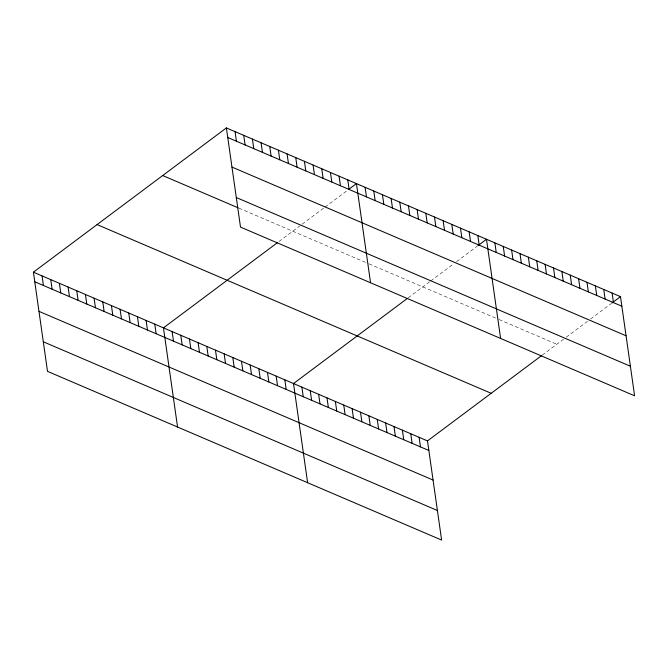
<?xml version="1.0" encoding="UTF-8"?>
<svg xmlns="http://www.w3.org/2000/svg" width="668" height="668" viewBox="0 0 668 668"><rect width="100%" height="100%" fill="white"/><g stroke="black" fill="none" stroke-linecap="round" stroke-linejoin="round"><path stroke-width="0.5" stroke-dasharray="3.34 2.5" d="M278.982 241.507L299.832 225.926M302.186 224.156L324.205 207.698M324.99 207.113L347.009 190.656M408.223 297.786L429.883 281.595M430.668 281.011L453.472 263.969M456.62 261.614L477.061 246.333M542.216 355.151L563.875 338.96M566.239 337.198L587.464 321.325M590.612 318.978L611.053 303.698M239.002 208.199L368.185 263.501M369.053 263.877L498.178 319.154M499.113 319.554L556.803 344.254"/><path stroke-width="1" d="M33.4 272.193L427.495 440.905L441.615 540.07L47.511 371.358L33.4 272.193L226.385 127.93L620.489 296.642L634.6 395.807L240.505 227.095L226.385 127.93M277.362 242.718L163.451 327.871L177.563 427.036M349.364 188.894L356.445 183.608L370.556 282.764M407.413 298.396L293.502 383.549L307.614 482.705M477.845 245.749L486.496 239.278L500.608 338.442M427.495 440.905L541.406 355.76M611.838 303.105L620.489 296.642M227.755 137.508L621.85 306.22M231.963 167.075L626.058 335.787M236.297 197.528L630.392 366.248M162.7 175.534L238.134 207.832M97.085 224.59L491.189 393.302M34.761 281.771L428.864 450.491M38.969 311.338L433.073 480.05M43.303 341.791L437.406 510.511M612.113 293.06L613.475 302.637M603.738 289.469L605.099 299.055M595.363 285.887L596.724 295.465M586.988 282.305L588.349 291.883M578.613 278.715L579.974 288.3M570.238 275.132L571.599 284.71M561.863 271.55L563.224 281.128M553.488 267.96L554.857 277.546M545.113 264.378L546.482 273.955M536.738 260.787L538.107 270.373M528.363 257.205L529.732 266.782M519.988 253.623L521.357 263.2M511.621 250.032L512.982 259.618M503.246 246.45L504.607 256.028M494.871 242.868L496.232 252.446M477.82 235.57L479.19 245.148M469.153 231.854L470.514 241.44M460.486 228.147L461.847 237.724M451.81 224.431L453.18 234.017M443.143 220.724L444.504 230.301M434.476 217.008L435.837 226.594M425.8 213.301L427.169 222.878M417.133 209.585L418.494 219.162M408.465 205.878L409.826 215.455M399.79 202.162L401.159 211.739M391.122 198.454L392.483 208.032M419.12 437.323L420.489 446.9M382.455 194.739L383.816 204.316M410.753 433.741L412.114 443.318M373.779 191.031L375.149 200.609M402.378 430.15L403.739 439.736M365.112 187.316L366.473 196.893M394.003 426.568L395.364 436.146M385.628 422.986L386.989 432.563M347.769 179.892L349.13 189.47M377.253 419.395L378.614 428.973M339.102 176.185L340.463 185.762M368.878 415.813L370.239 425.391M330.435 172.469L331.796 182.047M360.503 412.223L361.864 421.809M321.759 168.753L323.12 178.339M352.128 408.641L353.489 418.218M313.092 165.046L314.453 174.624M343.753 405.058L345.114 414.636M304.416 161.33L305.785 170.916M335.378 401.468L336.739 411.054M295.749 157.623L297.11 167.2M327.003 397.886L328.364 407.463M287.081 153.907L288.442 163.493M318.628 394.304L319.989 403.881M278.406 150.2L279.775 159.777M310.253 390.713L311.614 400.299M269.738 146.484L271.099 156.07M301.878 387.131L303.247 396.709M261.071 142.777L262.432 152.354M252.395 139.061L253.765 148.647M284.835 379.833L286.196 389.411M243.728 135.353L245.089 144.931M276.168 376.126L277.529 385.703M235.061 131.638L236.422 141.224M267.492 372.41L268.862 381.987M258.825 368.694L260.186 378.28M250.158 364.987L251.519 374.564M241.482 361.271L242.851 370.857M232.815 357.564L234.176 367.141M224.147 353.848L225.508 363.434M215.472 350.141L216.833 359.718M206.804 346.425L208.166 356.011M198.137 342.717L199.498 352.295M189.462 339.002L190.823 348.587M180.794 335.294L182.155 344.872M172.119 331.579L173.488 341.164M154.784 324.155L156.145 333.741M146.108 320.448L147.478 330.025M137.441 316.732L138.802 326.318M128.774 313.025L130.135 322.602M120.098 309.309L121.467 318.895M111.431 305.602L112.792 315.179M102.763 301.886L104.124 311.463M94.088 298.178L95.457 307.756M85.42 294.463L86.782 304.04M76.753 290.755L78.114 300.333M68.078 287.04L69.447 296.617M59.41 283.332L60.771 292.91M50.743 279.616L52.104 289.194M42.067 275.909L43.437 285.486"/></g></svg>
